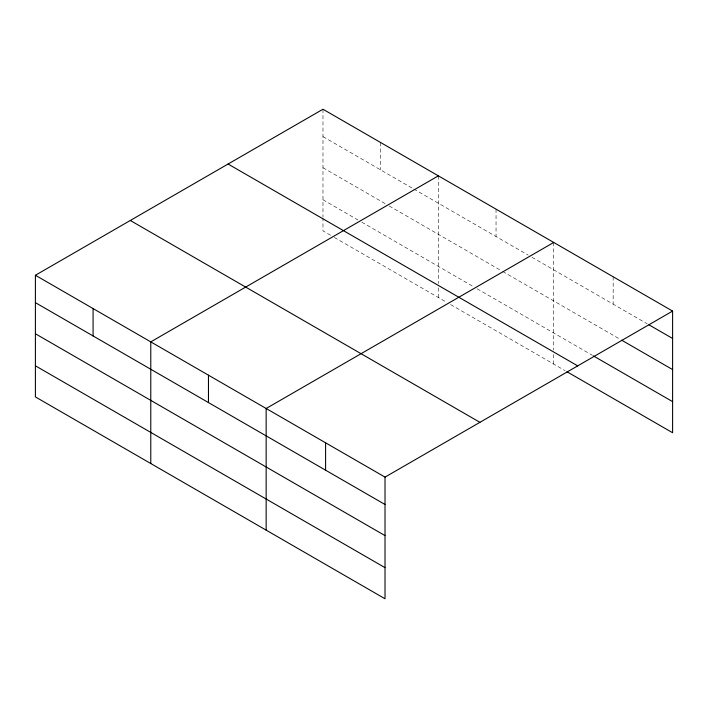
<?xml version="1.0" encoding="UTF-8"?>
<svg xmlns="http://www.w3.org/2000/svg" width="708" height="708" viewBox="0 0 708 708"><rect width="100%" height="100%" fill="white"/><g stroke="black" fill="none" stroke-linecap="round" stroke-linejoin="round"><path stroke-width="0.53" stroke-dasharray="3.54 2.66" d="M322.981 136.617L412.817 188.487M413.764 189.036L528.195 255.101M531.974 257.287L647.13 323.768M322.981 167.725L385.391 203.762M389.179 205.948L501.715 270.916M502.662 271.465L620.712 339.619M322.981 199.771L357.965 219.976M361.753 222.162L473.342 286.59M477.13 288.776L592.41 355.327M330.539 235.251L322.981 230.879L322.981 218.011M334.326 237.437L446.863 302.404M450.642 304.59L565.046 370.638M613.163 276.775L613.163 304.157M553.727 242.455L553.727 350.159M553.727 354.451L553.727 364.107M496.043 209.152L496.043 236.534M438.349 175.849L438.349 283.545M438.349 287.837L438.349 297.493M380.665 142.538L380.665 169.92M322.981 109.236L322.981 216.94"/><path stroke-width="1.06" d="M35.4 275.262L385.019 477.121L385.019 598.764L35.4 396.914L35.4 275.262L322.981 109.236L672.6 311.086L672.6 432.738L566.94 371.727M438.349 175.849L150.777 341.875L150.777 463.528M553.727 242.455L266.155 408.489L266.155 530.133M385.019 477.121L672.6 311.086M649.015 324.857L672.6 338.468M621.651 340.167L672.6 369.576M593.348 355.876L672.6 401.631M228.073 164.026L577.701 365.877M130.299 220.471L479.927 422.331M35.4 302.652L385.019 504.503M35.4 333.76L385.019 535.611M35.4 365.806L385.019 567.657M325.591 442.801L325.591 470.183M208.462 375.178L208.462 402.569M93.084 308.573L93.084 335.955"/></g></svg>
